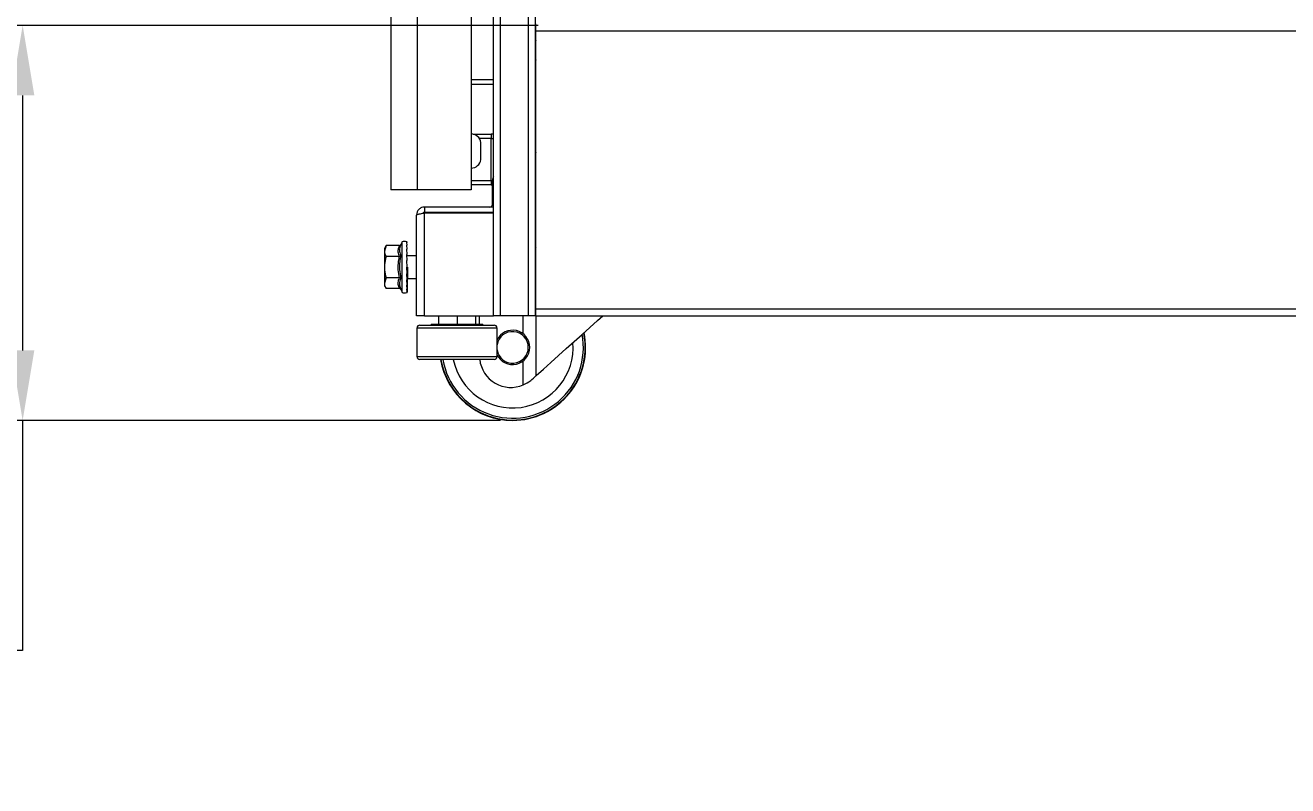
# Model space of a CAD drawing. Header units: inches. Extents: x 40138 to 76695, y -14500 to -5279.
# Drawn here: x 44370.7 to 44812.2, y -8450.9 to -8185 of the extents above; entities that cross this region are included whole.
import ezdxf

# ---------------------------------------------------------------- set-up
doc = ezdxf.new("R2010")
doc.units = ezdxf.units.IN
doc.header["$LTSCALE"] = 2
doc.header["$MEASUREMENT"] = 0
doc.header["$PDMODE"] = 35
doc.header["$PDSIZE"] = -1
doc.layers.add('M-ANNO-DIMS', color=7, linetype='Continuous', lineweight=13)
doc.layers.add('M-OBJECT-DETAILS', color=7, linetype='Continuous', lineweight=9)
doc.styles.get("Standard").update_dxf_attribs({"font": 'romans.shx', "width": 0.8})
doc.dimstyles.new('World Wide Dims', dxfattribs={"dimscale": 7, "dimtxt": 4.5, "dimasz": 3.5, "dimexe": 0.75, "dimexo": 0.75, "dimgap": 0.75, "dimtad": 0, "dimtih": 1, "dimtoh": 1, "dimdec": 0, "dimzin": 4, "dimdsep": 46, "dimtxsty": 'Standard', "dimcen": 0, "dimclrd": 256, "dimclre": 256, "dimclrt": 256, "dimadec": 0, "dimazin": 1, "dimtfac": 1, "dimtdec": 0, "dimtmove": 0, "dimatfit": 3, "dimfxl": 1, "dimtolj": 1, "dimtzin": 0, "dimlwd": -1, "dimlwe": -1, "dimarcsym": 0})

# ---------------------------------------------------------------- blocks, each defined once
blk = doc.blocks.new('*D41')
at = {"layer": 'Defpoints', "color": 0, "transparency": 16777216}
for p in [(44555.3, -8185.02), (44369.83, -8323.16), (44542.23, -8323.16)]:
    blk.add_point(p, dxfattribs=at)
at = {"layer": 'M-ANNO-DIMS', "transparency": 16777216}
for p, q in [((44550.05, -8185.02), (44364.58, -8185.02)), ((44369.83, -8209.52), (44369.83, -8298.66)), ((44536.98, -8323.16), (44364.58, -8323.16)), ((44369.83, -8323.16), (44369.83, -8403.6)), ((44369.83, -8403.6), (44345.33, -8403.6))]:
    blk.add_line(p, q, dxfattribs=at)
for points in [[(44365.75, -8209.52), (44373.92, -8209.52), (44369.83, -8185.02)], [(44365.75, -8298.66), (44373.92, -8298.66), (44369.83, -8323.16)]]:
    blk.add_solid(points, dxfattribs=at)
at = {"layer": 'M-ANNO-DIMS', "transparency": 16777216, "insert": (44271.68, -8403.6), "char_height": 31.5, "attachment_point": 5}
blk.add_mtext('\\A1;138\\P [5.44]', dxfattribs=at)

msp = doc.modelspace()

# ---------------------------------------------------------------- linework, layer by layer
at = {"layer": 'M-OBJECT-DETAILS', "linetype": 'Continuous'}
for p, q in [((44498.624, -7665.043), (44498.624, -8242.543)), ((44507.838, -7665.043), (44507.838, -8242.543)), ((44536.91, -8286.547), (44536.91, -7665.047)), ((44546.713, -8286.547), (44546.713, -7665.047)), ((44549.121, -8286.547), (44549.121, -7665.047)), ((44549.321, -8284.139), (44549.321, -8186.955)), ((44549.321, -8186.955), (45518.029, -8186.955)), ((44507.838, -8242.543), (44498.624, -8242.543)), ((44526.674, -8242.543), (44507.838, -8242.543)), ((44510.36, -8250.444), (44510.131, -8250.444)), ((44510.36, -8248.547), (44510.36, -8250.444)), ((44534.502, -8248.547), (44510.36, -8248.547)), ((44534.502, -8250.444), (44510.36, -8250.444)), ((44534.502, -8250.644), (44510.36, -8250.644)), ((44510.36, -8286.547), (44510.36, -8250.644)), ((44511.471, -8250.444), (44511.271, -8250.644)), ((44534.502, -8286.547), (44534.502, -8250.644)), ((44507.574, -8286.547), (44507.574, -8251.333)), ((44549.121, -8256.421), (44549.321, -8256.421)), ((44549.321, -8257.144), (44549.121, -8257.144)), ((44549.321, -8259.404), (44549.121, -8259.404)), ((44496.91, -8262.041), (44496.33, -8263.047)), ((44496.91, -8262.041), (44496.33, -8263.917)), ((44496.33, -8263.047), (44496.33, -8263.917)), ((44496.33, -8263.917), (44496.33, -8269.547)), ((44501.592, -8262.041), (44496.91, -8262.041)), ((44502.53, -8260.747), (44502.09, -8261.69)), ((44502.53, -8278.347), (44502.53, -8260.747)), ((44504.328, -8261.046), (44504.13, -8260.665)), ((44504.328, -8261.925), (44504.13, -8260.968)), ((44504.328, -8263.323), (44504.13, -8261.855)), ((44504.328, -8265.146), (44504.13, -8263.267)), ((44549.411, -8262.604), (44549.121, -8262.604)), ((44501.592, -8265.794), (44496.91, -8265.794)), ((44504.328, -8267.269), (44504.13, -8265.106)), ((44504.328, -8269.547), (44504.13, -8267.248)), ((44507.574, -8265.547), (44504.43, -8265.547)), ((44496.33, -8269.547), (44496.33, -8275.176)), ((44504.13, -8269.547), (44504.328, -8269.547)), ((44504.328, -8271.825), (44504.13, -8269.547)), ((44504.328, -8273.947), (44504.13, -8271.845)), ((44504.269, -8272.652), (44504.328, -8273.947)), ((44504.43, -8269.547), (44504.43, -8273.547)), ((44496.91, -8273.299), (44496.33, -8275.176)), ((44496.33, -8275.176), (44496.33, -8276.047)), ((44496.33, -8276.047), (44496.91, -8277.052)), ((44501.592, -8273.299), (44496.91, -8273.299)), ((44501.592, -8277.052), (44496.91, -8277.052)), ((44502.09, -8277.404), (44502.53, -8278.347)), ((44504.328, -8275.77), (44504.13, -8273.987)), ((44504.328, -8277.168), (44504.13, -8275.827)), ((44504.328, -8278.048), (44504.13, -8277.238)), ((44504.269, -8273.939), (44504.328, -8275.77)), ((44504.292, -8275.781), (44504.328, -8277.168)), ((44504.307, -8277.177), (44504.328, -8278.048)), ((44504.43, -8273.547), (44507.574, -8273.547)), ((44504.328, -8278.348), (44504.13, -8278.125)), ((44504.321, -8278.051), (44504.328, -8278.348)), ((44549.321, -8284.139), (45518.029, -8284.139)), ((44549.321, -8286.547), (44549.321, -8284.139)), ((44510.36, -8286.547), (44507.574, -8286.547)), ((44508.721, -8289.834), (44521.721, -8289.834)), ((44510.36, -8286.547), (44534.502, -8286.547)), ((44512.721, -8289.534), (44512.721, -8289.834)), ((44512.721, -8289.534), (44530.721, -8289.534)), ((44515.296, -8286.547), (44515.296, -8289.534)), ((44521.721, -8286.547), (44521.721, -8289.534)), ((44521.721, -8289.834), (44534.721, -8289.834)), ((44528.146, -8286.547), (44528.146, -8289.534)), ((44529.576, -8289.534), (44529.576, -8286.547)), ((44530.721, -8289.834), (44530.721, -8289.534)), ((44536.91, -8286.547), (44534.502, -8286.547)), ((44546.713, -8286.547), (44536.91, -8286.547)), ((44544.871, -8292.901), (44544.871, -8286.547)), ((44549.121, -8286.547), (44546.713, -8286.547)), ((44549.321, -8286.547), (45518.029, -8286.547)), ((44549.411, -8307.454), (44549.411, -8286.547)), ((44507.721, -8290.834), (44507.721, -8300.834)), ((44521.721, -8290.834), (44507.721, -8290.834)), ((44535.721, -8290.834), (44521.721, -8290.834)), ((44535.721, -8300.834), (44535.721, -8290.834)), ((44507.721, -8300.834), (44521.721, -8300.834)), ((44521.721, -8301.834), (44508.721, -8301.834)), ((44521.721, -8300.834), (44535.721, -8300.834)), ((44534.721, -8301.834), (44521.721, -8301.834)), ((44544.871, -8310.73), (44544.871, -8302.307))]:
    msp.add_line(p, q, dxfattribs=at)
at = {"layer": 'M-OBJECT-DETAILS', "linetype": 'Continuous', "lineweight": 5}
for p, q in [((44534.502, -8248.547), (44534.502, -7665.047)), ((44526.674, -8083.238), (44526.674, -8242.543)), ((44549.321, -8186.955), (44549.321, -8184.547)), ((44549.321, -8198.875), (44549.121, -8198.875)), ((44526.674, -8203.963), (44534.502, -8203.963)), ((44526.674, -8205.563), (44534.502, -8205.563)), ((44549.321, -8202.705), (44549.121, -8202.705)), ((44549.321, -8205.296), (44549.121, -8205.296)), ((44549.321, -8206.71), (44549.121, -8206.71)), ((44549.321, -8210.467), (44549.121, -8210.467)), ((44527.254, -8223.029), (44533.674, -8223.029)), ((44533.674, -8224.529), (44529.513, -8224.529)), ((44533.674, -8223.029), (44533.674, -8224.529)), ((44533.674, -8239.279), (44533.674, -8224.529)), ((44533.674, -8224.529), (44534.502, -8224.529)), ((44549.321, -8220.467), (44549.121, -8220.467)), ((44549.121, -8222.583), (44549.321, -8222.583)), ((44530.074, -8231.963), (44530.074, -8225.963)), ((44549.121, -8224.539), (44549.321, -8224.539)), ((44549.121, -8225.321), (44549.321, -8225.321)), ((44549.121, -8235.444), (44549.321, -8235.444)), ((44526.674, -8239.279), (44533.674, -8239.279)), ((44533.674, -8240.779), (44526.674, -8240.779)), ((44533.674, -8239.279), (44533.674, -8240.779)), ((44533.674, -8239.279), (44534.124, -8239.279)), ((44534.124, -8247.658), (44534.124, -8239.333)), ((44534.502, -8239.333), (44534.124, -8239.333)), ((44549.121, -8244.794), (44549.321, -8244.794)), ((44532.171, -8250.644), (44531.971, -8250.444)), ((44534.502, -8247.658), (44534.124, -8247.658)), ((44534.502, -8250.444), (44534.502, -8248.547)), ((44534.502, -8250.644), (44534.502, -8250.444)), ((44549.121, -8249.554), (44549.321, -8249.554)), ((44549.121, -8250.644), (44549.321, -8250.644)), ((44549.121, -8253.944), (44549.321, -8253.944))]:
    msp.add_line(p, q, dxfattribs=at)
at = {"layer": 'M-OBJECT-DETAILS', "linetype": 'Continuous', "lineweight": 5, "flags": 128}
msp.add_lwpolyline([(44533.674, -8240.779), (44533.966, -8240.751), (44534.124, -8240.71)], dxfattribs=at)
at = {"layer": 'M-OBJECT-DETAILS', "linetype": 'Continuous', "flags": 128}
for points in [[(44549.411, -8307.454), (44551.921, -8305.201), (44554.527, -8302.862), (44557.205, -8300.458), (44559.932, -8298.01), (44562.683, -8295.541), (44565.432, -8293.072), (44568.156, -8290.627), (44570.83, -8288.227), (44572.702, -8286.547)], [(44547.924, -8308.789), (44548.43, -8308.335), (44548.926, -8307.889), (44549.411, -8307.454)]]:
    msp.add_lwpolyline(points, dxfattribs=at)
at = {"layer": 'M-OBJECT-DETAILS', "linetype": 'Continuous', "lineweight": 5}
for centre, radius, start, end in [((44550.121, -8187.704), 1, 143.1301, 180), ((44550.121, -8189.704), 1, 180, 216.8699), ((44550.121, -8197.704), 1, 143.1301, 180), ((44526.574, -8226.505), 3.542, 8.79741, 88.38202), ((44533.674, -8224.529), 1.5, 56.49567, 90), ((44551.121, -8228.696), 2, 180, 205.84193), ((44526.574, -8231.422), 3.542, 271.61798, 351.20259), ((44536.91, -8239.333), 2.786, 149.80533, 180), ((44533.235, -8247.658), 0.889, 270, 0)]:
    msp.add_arc(centre, radius, start, end, dxfattribs=at)
at = {"layer": 'M-OBJECT-DETAILS', "linetype": 'Continuous'}
for centre, radius, start, end in [((44503.43, -8262.672), 2.125, 70.76692, 115.05762), ((44503.43, -8262.672), 2.125, 64.99972, 70.76692), ((44503.439, -8263.02), 2.165, 65.75564, 71.38943), ((44503.458, -8264.08), 2.324, 68.02395, 73.20489), ((44503.486, -8265.88), 2.691, 71.77737, 76.16742), ((44503.518, -8268.624), 3.571, 76.89485, 80.1391), ((44503.537, -8273.838), 6.617, 83.1341, 84.85922), ((44504.43, -8265.247), 0.3, 246.66184, 270), ((44503.537, -8265.255), 6.617, 275.14078, 276.8659), ((44503.515, -8270.455), 3.585, 279.86735, 283.09871), ((44503.488, -8273.219), 2.686, 283.82938, 288.22782), ((44503.459, -8275.016), 2.321, 286.79177, 291.97747), ((44503.43, -8276.422), 2.125, 244.94238, 289.23308), ((44503.438, -8276.072), 2.167, 288.61222, 294.24272), ((44503.43, -8276.422), 2.125, 289.23308, 295.00028), ((44508.721, -8290.834), 1, 90, 180), ((44534.721, -8290.834), 1, 0, 90), ((44541.146, -8297.604), 25.401, 189.58603, 11.51894), ((44541.146, -8297.604), 24.766, 189.83398, 10.6542), ((44541.146, -8297.604), 6, 0, 154.71128), ((44541.146, -8297.604), 5.5, 0, 170.52713), ((44541.146, -8297.604), 25.538, 270, 11.69913), ((44541.146, -8297.604), 21.171, 191.52504, 4.5385), ((44541.146, -8297.604), 6, 205.28872, 0), ((44541.146, -8297.604), 5.5, 189.47287, 0), ((44508.721, -8300.834), 1, 180, 270), ((44541.146, -8297.604), 25.538, 189.5341, 270), ((44540.576, -8300.604), 11, 186.41982, 292.9875), ((44534.721, -8300.834), 1, 270, 0)]:
    msp.add_arc(centre, radius, start, end, dxfattribs=at)
msp.add_ellipse((44504.13, -8269.547), major_axis=(-0.522, 6.212), ratio=0.0223483, start_param=1.9616174, end_param=2.0925171, dxfattribs=at)
for points, knots in [([(44510.36, -8248.547), (44509.995, -8248.589), (44509.264, -8248.672), (44508.344, -8249.317), (44507.699, -8250.237), (44507.616, -8250.968), (44507.574, -8251.333)], [0, 0, 0, 0, 0.2499976, 0.5, 0.7499979, 1, 1, 1, 1]), ([(44507.574, -8251.333), (44507.606, -8251.282), (44507.67, -8251.182), (44508.168, -8251.031), (44508.893, -8250.881), (44509.672, -8250.752), (44510.174, -8250.673), (44510.36, -8250.644)], [0, 0, 0, 0, 0.2200806, 0.4374416, 0.6547987, 0.8721587, 1, 1, 1, 1]), ([(44510.36, -8250.444), (44510.093, -8250.473), (44509.807, -8250.504), (44509.719, -8250.733), (44509.713, -8250.747)], [0, 0, 0, 0, 0.93580798, 1, 1, 1, 1]), ([(44496.33, -8263.917), (44496.33, -8263.962), (44496.338, -8264.596), (44496.635, -8265.217), (44496.91, -8265.794)], [0, 0, 0, 0, 0.0702152, 1, 1, 1, 1]), ([(44501.592, -8265.794), (44501.418, -8265.319), (44501.066, -8264.356), (44501.18, -8263.083), (44501.482, -8262.319), (44501.592, -8262.041)], [0, 0, 0, 0, 0.38183745, 0.7754666, 1, 1, 1, 1]), ([(44502.09, -8261.69), (44502.02, -8261.849), (44501.667, -8262.648), (44501.432, -8263.999), (44501.887, -8265.12), (44502.09, -8265.618)], [0, 0, 0, 0, 0.1211566, 0.6091155, 1, 1, 1, 1]), ([(44501.592, -8262.041), (44501.647, -8262.035), (44501.756, -8262.023), (44501.907, -8261.935), (44502.017, -8261.821), (44502.071, -8261.73), (44502.089, -8261.691), (44502.09, -8261.69)], [0, 0, 0, 0, 0.25587829, 0.51053584, 0.7975934, 0.99289798, 1, 1, 1, 1]), ([(44549.411, -8262.604), (44549.407, -8262.607), (44549.315, -8262.692), (44549.216, -8262.775), (44549.121, -8262.855)], [0, 0, 0, 0, 0.0382213, 1, 1, 1, 1]), ([(44496.91, -8265.794), (44496.836, -8266.058), (44496.494, -8267.28), (44496.402, -8268.55), (44496.33, -8269.547)], [0, 0, 0, 0, 0.215893, 1, 1, 1, 1]), ([(44501.592, -8273.299), (44501.418, -8272.35), (44501.066, -8270.423), (44501.18, -8267.878), (44501.482, -8266.349), (44501.592, -8265.794)], [0, 0, 0, 0, 0.3818374, 0.77546732, 1, 1, 1, 1]), ([(44502.09, -8265.618), (44502.02, -8265.93), (44501.667, -8267.499), (44501.432, -8270.176), (44501.887, -8272.459), (44502.09, -8273.475)], [0, 0, 0, 0, 0.1211557, 0.6091161, 1, 1, 1, 1]), ([(44502.09, -8265.618), (44502.089, -8265.619), (44502.071, -8265.638), (44502.017, -8265.684), (44501.907, -8265.741), (44501.756, -8265.785), (44501.647, -8265.791), (44501.592, -8265.794)], [0, 0, 0, 0, 0.007104, 0.2024076, 0.4894683, 0.7441254, 1, 1, 1, 1]), ([(44496.33, -8269.547), (44496.336, -8269.846), (44496.364, -8271.116), (44496.674, -8272.353), (44496.91, -8273.299)], [0, 0, 0, 0, 0.23569628, 1, 1, 1, 1]), ([(44496.33, -8275.176), (44496.33, -8275.22), (44496.338, -8275.854), (44496.635, -8276.475), (44496.91, -8277.052)], [0, 0, 0, 0, 0.0702147, 1, 1, 1, 1]), ([(44501.592, -8277.052), (44501.418, -8276.578), (44501.066, -8275.614), (44501.18, -8274.342), (44501.482, -8273.577), (44501.592, -8273.299)], [0, 0, 0, 0, 0.3818374, 0.7754679, 1, 1, 1, 1]), ([(44502.09, -8273.475), (44502.02, -8273.628), (44501.667, -8274.398), (44501.432, -8275.723), (44501.887, -8276.886), (44502.09, -8277.404)], [0, 0, 0, 0, 0.1211572, 0.609116, 1, 1, 1, 1]), ([(44502.09, -8273.475), (44502.089, -8273.474), (44502.071, -8273.455), (44502.017, -8273.41), (44501.907, -8273.353), (44501.756, -8273.309), (44501.647, -8273.302), (44501.592, -8273.299)], [0, 0, 0, 0, 0.007104, 0.2024097, 0.4894698, 0.7441264, 1, 1, 1, 1]), ([(44502.09, -8277.404), (44502.089, -8277.402), (44502.071, -8277.363), (44502.017, -8277.273), (44501.907, -8277.159), (44501.756, -8277.07), (44501.647, -8277.058), (44501.592, -8277.052)], [0, 0, 0, 0, 0.007102, 0.2024111, 0.4894637, 0.7441234, 1, 1, 1, 1]), ([(44544.871, -8310.73), (44545.788, -8310.261), (44546.883, -8309.7), (44547.778, -8308.917), (44547.924, -8308.789)], [0, 0, 0, 0, 0.8370299, 1, 1, 1, 1])]:
    msp.add_open_spline(points, degree=3, knots=knots, dxfattribs=at)

# ---------------------------------------------------------------- dimensions: what is measured, and where the dimension line sits
at = {"layer": 'M-ANNO-DIMS'}
dim = msp.add_linear_dim(base=(44369.835, -8323.161), p1=(44555.303, -8185.022), p2=(44542.226, -8323.161), angle=90, dimstyle='World Wide Dims', override={"dimpost": '\\X'}, dxfattribs=at)
dim.commit()
dim.dimension.update_dxf_attribs({"geometry": '*D41', "text_midpoint": (44271.685, -8403.602), "dimtype": 160})

doc.saveas('drawing.dxf')
